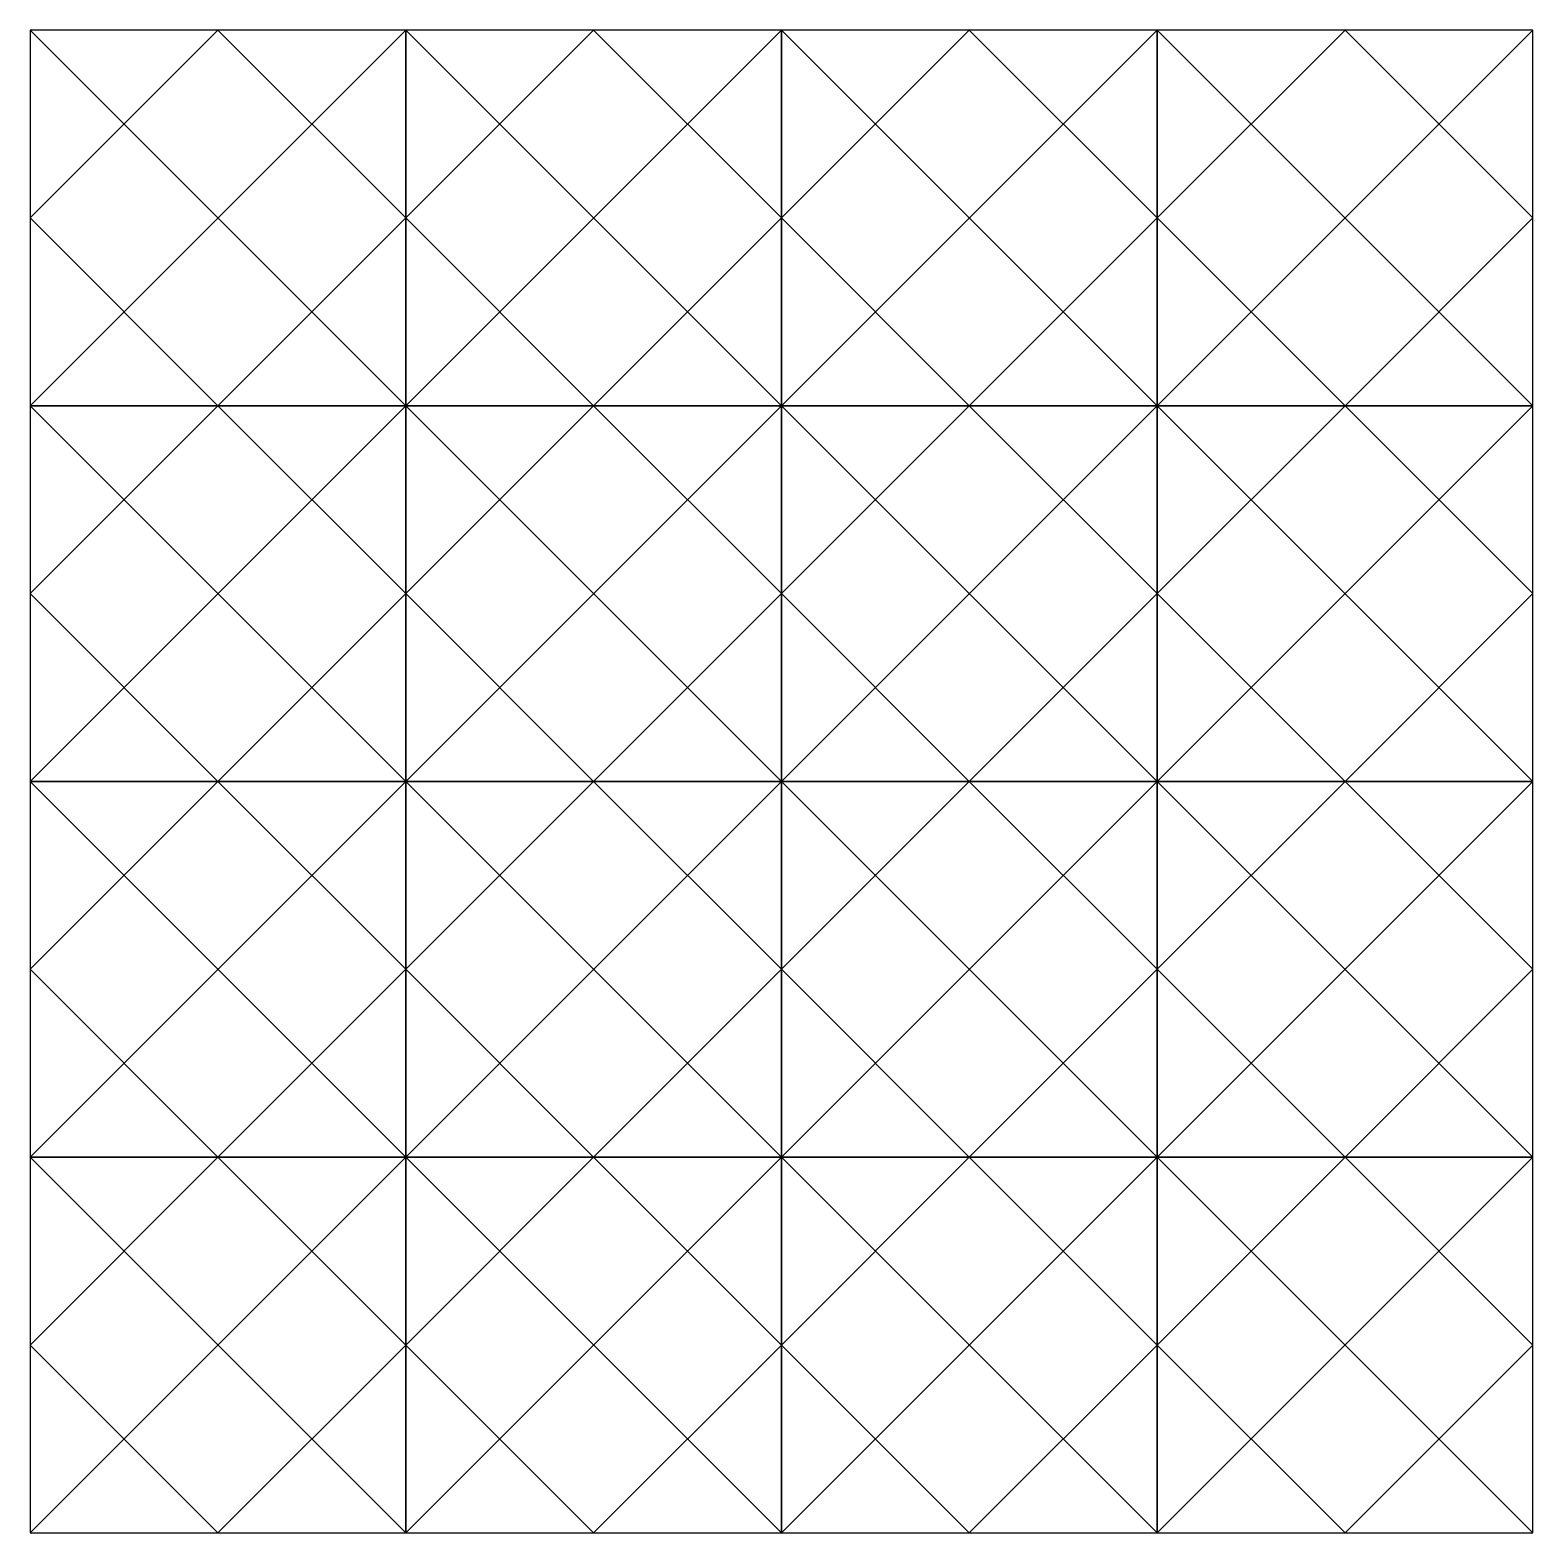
# Model space of a CAD drawing. Header units: millimetres. Extents: x 1401.5 to 1417.5, y 1891 to 1907.
import ezdxf

# ---------------------------------------------------------------- set-up
doc = ezdxf.new("R2010")
doc.units = ezdxf.units.MM

msp = doc.modelspace()

# ---------------------------------------------------------------- linework, layer by layer
for p, q in [((1401.535, 1902.969), (1405.535, 1906.969)), ((1401.535, 1904.969), (1403.535, 1906.969)), ((1405.535, 1902.969), (1401.535, 1906.969)), ((1405.535, 1904.969), (1403.535, 1906.969)), ((1405.535, 1902.969), (1409.535, 1906.969)), ((1405.535, 1904.969), (1407.535, 1906.969)), ((1409.535, 1902.969), (1405.535, 1906.969)), ((1409.535, 1904.969), (1407.535, 1906.969)), ((1409.535, 1902.969), (1413.535, 1906.969)), ((1409.535, 1904.969), (1411.535, 1906.969)), ((1413.535, 1902.969), (1409.535, 1906.969)), ((1413.535, 1904.969), (1411.535, 1906.969)), ((1413.535, 1902.969), (1417.535, 1906.969)), ((1413.535, 1904.969), (1415.535, 1906.969)), ((1417.535, 1902.969), (1413.535, 1906.969)), ((1417.535, 1904.969), (1415.535, 1906.969)), ((1403.535, 1902.969), (1401.535, 1904.969)), ((1403.535, 1902.969), (1405.535, 1904.969)), ((1407.535, 1902.969), (1405.535, 1904.969)), ((1407.535, 1902.969), (1409.535, 1904.969)), ((1411.535, 1902.969), (1409.535, 1904.969)), ((1411.535, 1902.969), (1413.535, 1904.969)), ((1415.535, 1902.969), (1413.535, 1904.969)), ((1415.535, 1902.969), (1417.535, 1904.969)), ((1401.535, 1898.969), (1405.535, 1902.969)), ((1401.535, 1900.969), (1403.535, 1902.969)), ((1405.535, 1898.969), (1401.535, 1902.969)), ((1405.535, 1900.969), (1403.535, 1902.969)), ((1405.535, 1898.969), (1409.535, 1902.969)), ((1405.535, 1900.969), (1407.535, 1902.969)), ((1409.535, 1898.969), (1405.535, 1902.969)), ((1409.535, 1900.969), (1407.535, 1902.969)), ((1409.535, 1898.969), (1413.535, 1902.969)), ((1409.535, 1900.969), (1411.535, 1902.969)), ((1413.535, 1898.969), (1409.535, 1902.969)), ((1413.535, 1900.969), (1411.535, 1902.969)), ((1413.535, 1898.969), (1417.535, 1902.969)), ((1413.535, 1900.969), (1415.535, 1902.969)), ((1417.535, 1898.969), (1413.535, 1902.969)), ((1417.535, 1900.969), (1415.535, 1902.969)), ((1403.535, 1898.969), (1401.535, 1900.969)), ((1403.535, 1898.969), (1405.535, 1900.969)), ((1407.535, 1898.969), (1405.535, 1900.969)), ((1407.535, 1898.969), (1409.535, 1900.969)), ((1411.535, 1898.969), (1409.535, 1900.969)), ((1411.535, 1898.969), (1413.535, 1900.969)), ((1415.535, 1898.969), (1413.535, 1900.969)), ((1415.535, 1898.969), (1417.535, 1900.969)), ((1401.535, 1894.969), (1405.535, 1898.969)), ((1401.535, 1896.969), (1403.535, 1898.969)), ((1405.535, 1894.969), (1401.535, 1898.969)), ((1405.535, 1896.969), (1403.535, 1898.969)), ((1405.535, 1894.969), (1409.535, 1898.969)), ((1405.535, 1896.969), (1407.535, 1898.969)), ((1409.535, 1894.969), (1405.535, 1898.969)), ((1409.535, 1896.969), (1407.535, 1898.969)), ((1409.535, 1894.969), (1413.535, 1898.969)), ((1409.535, 1896.969), (1411.535, 1898.969)), ((1413.535, 1894.969), (1409.535, 1898.969)), ((1413.535, 1896.969), (1411.535, 1898.969)), ((1413.535, 1894.969), (1417.535, 1898.969)), ((1413.535, 1896.969), (1415.535, 1898.969)), ((1417.535, 1894.969), (1413.535, 1898.969)), ((1417.535, 1896.969), (1415.535, 1898.969)), ((1403.535, 1894.969), (1401.535, 1896.969)), ((1403.535, 1894.969), (1405.535, 1896.969)), ((1407.535, 1894.969), (1405.535, 1896.969)), ((1407.535, 1894.969), (1409.535, 1896.969)), ((1411.535, 1894.969), (1409.535, 1896.969)), ((1411.535, 1894.969), (1413.535, 1896.969)), ((1415.535, 1894.969), (1413.535, 1896.969)), ((1415.535, 1894.969), (1417.535, 1896.969)), ((1401.535, 1890.969), (1405.535, 1894.969)), ((1401.535, 1892.969), (1403.535, 1894.969)), ((1405.535, 1890.969), (1401.535, 1894.969)), ((1405.535, 1892.969), (1403.535, 1894.969)), ((1405.535, 1890.969), (1409.535, 1894.969)), ((1405.535, 1892.969), (1407.535, 1894.969)), ((1409.535, 1890.969), (1405.535, 1894.969)), ((1409.535, 1892.969), (1407.535, 1894.969)), ((1409.535, 1890.969), (1413.535, 1894.969)), ((1409.535, 1892.969), (1411.535, 1894.969)), ((1413.535, 1890.969), (1409.535, 1894.969)), ((1413.535, 1892.969), (1411.535, 1894.969)), ((1413.535, 1890.969), (1417.535, 1894.969)), ((1413.535, 1892.969), (1415.535, 1894.969)), ((1417.535, 1890.969), (1413.535, 1894.969)), ((1417.535, 1892.969), (1415.535, 1894.969)), ((1403.535, 1890.969), (1401.535, 1892.969)), ((1403.535, 1890.969), (1405.535, 1892.969)), ((1407.535, 1890.969), (1405.535, 1892.969)), ((1407.535, 1890.969), (1409.535, 1892.969)), ((1411.535, 1890.969), (1409.535, 1892.969)), ((1411.535, 1890.969), (1413.535, 1892.969)), ((1415.535, 1890.969), (1413.535, 1892.969)), ((1415.535, 1890.969), (1417.535, 1892.969))]:
    msp.add_line(p, q)
for points in [[(1401.535, 1902.969), (1405.535, 1902.969), (1405.535, 1906.969), (1401.535, 1906.969)], [(1405.535, 1902.969), (1409.535, 1902.969), (1409.535, 1906.969), (1405.535, 1906.969)], [(1409.535, 1902.969), (1413.535, 1902.969), (1413.535, 1906.969), (1409.535, 1906.969)], [(1413.535, 1902.969), (1417.535, 1902.969), (1417.535, 1906.969), (1413.535, 1906.969)], [(1401.535, 1898.969), (1405.535, 1898.969), (1405.535, 1902.969), (1401.535, 1902.969)], [(1405.535, 1898.969), (1409.535, 1898.969), (1409.535, 1902.969), (1405.535, 1902.969)], [(1409.535, 1898.969), (1413.535, 1898.969), (1413.535, 1902.969), (1409.535, 1902.969)], [(1413.535, 1898.969), (1417.535, 1898.969), (1417.535, 1902.969), (1413.535, 1902.969)], [(1401.535, 1894.969), (1405.535, 1894.969), (1405.535, 1898.969), (1401.535, 1898.969)], [(1405.535, 1894.969), (1409.535, 1894.969), (1409.535, 1898.969), (1405.535, 1898.969)], [(1409.535, 1894.969), (1413.535, 1894.969), (1413.535, 1898.969), (1409.535, 1898.969)], [(1413.535, 1894.969), (1417.535, 1894.969), (1417.535, 1898.969), (1413.535, 1898.969)], [(1401.535, 1890.969), (1405.535, 1890.969), (1405.535, 1894.969), (1401.535, 1894.969)], [(1405.535, 1890.969), (1409.535, 1890.969), (1409.535, 1894.969), (1405.535, 1894.969)], [(1409.535, 1890.969), (1413.535, 1890.969), (1413.535, 1894.969), (1409.535, 1894.969)], [(1413.535, 1890.969), (1417.535, 1890.969), (1417.535, 1894.969), (1413.535, 1894.969)]]:
    msp.add_lwpolyline(points, close=True)

doc.saveas('drawing.dxf')
